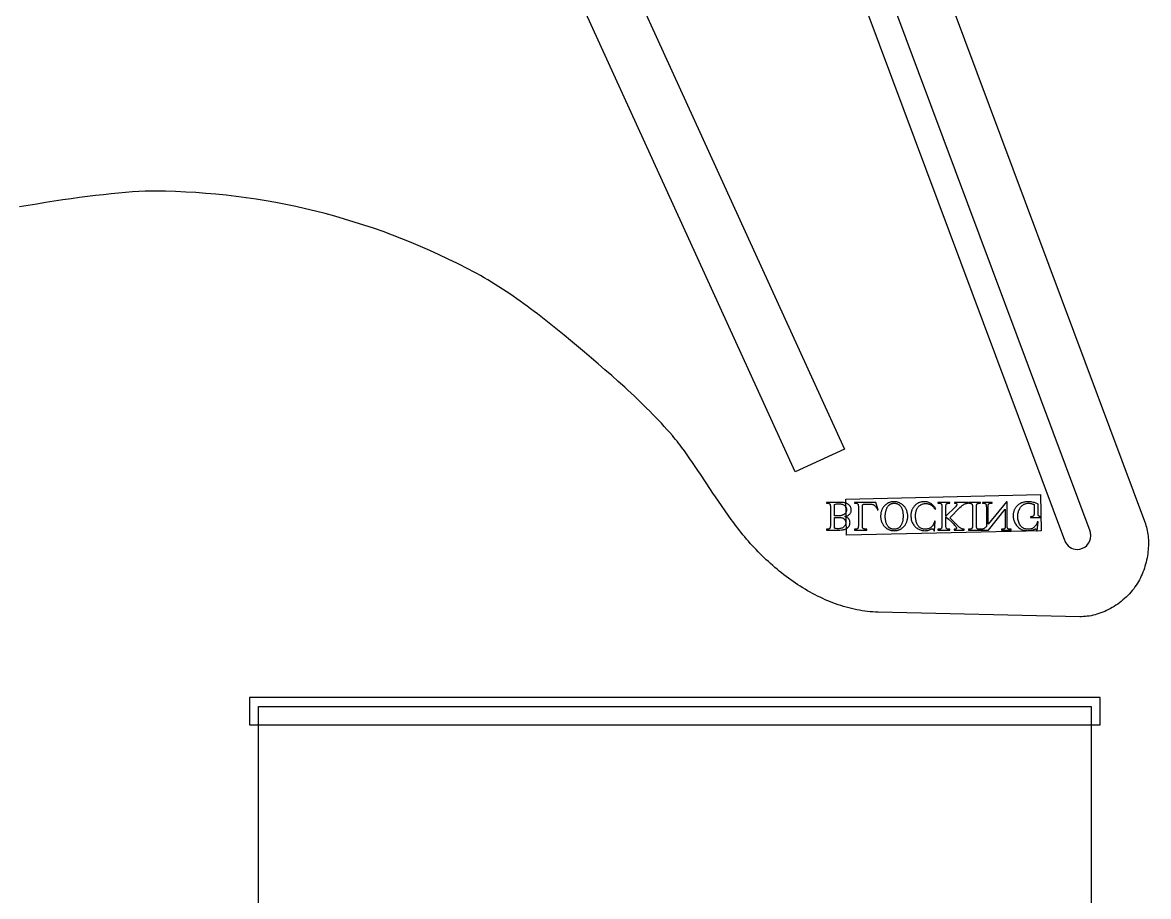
# Model space of a CAD drawing. Extents: x 3 to 160, y -23 to 46.
# Drawn here: x 144.12 to 159.67, y 20.63 to 32.7 of the extents above; entities that cross this region are included whole.
import ezdxf

# ---------------------------------------------------------------- set-up
doc = ezdxf.new("R2010")
doc.units = 0
doc.layers.add('LAYER_1', color=18, linetype='CONTINUOUS')

msp = doc.modelspace()

# ---------------------------------------------------------------- linework, layer by layer
at = {"layer": 'LAYER_1'}
for points in [[(143.407, 43.059), (151.972, 43.059), (151.973, 43.059), (158.512, 25.554), (158.516, 25.545, 0.307649), (158.69, 25.427, 0.414214), (158.877, 25.614, 0.078151), (158.868, 25.672), (158.867, 25.676), (151.771, 44.672), (151.671, 44.934), (151.628, 45.05, 0.341044), (151.447, 45.19, 0.414214), (151.259, 45.003, 0.045778), (151.262, 44.969), (151.27, 44.934), (151.42, 44.541), (151.833, 43.434), (143.573, 43.434)], [(152.473, 44.934), (159.63, 25.778), (159.637, 25.756), (159.645, 25.733), (159.651, 25.709), (159.656, 25.685), (159.661, 25.661), (159.665, 25.635), (159.668, 25.61), (159.67, 25.584), (159.672, 25.557), (159.673, 25.53), (159.673, 25.503), (159.673, 25.475), (159.671, 25.448), (159.669, 25.42), (159.666, 25.392), (159.663, 25.364), (159.658, 25.336), (159.653, 25.308), (159.647, 25.279), (159.641, 25.251), (159.633, 25.223), (159.625, 25.195), (159.617, 25.168), (159.607, 25.14), (159.597, 25.113), (159.586, 25.086), (159.574, 25.06), (159.562, 25.034), (159.549, 25.008), (159.535, 24.983), (159.52, 24.958), (159.505, 24.934), (159.487, 24.909), (159.469, 24.884), (159.449, 24.859), (159.43, 24.835), (159.409, 24.812), (159.388, 24.79), (159.366, 24.768), (159.344, 24.748), (159.321, 24.728), (159.297, 24.708), (159.273, 24.69), (159.249, 24.672), (159.224, 24.655), (159.199, 24.639), (159.174, 24.623), (159.148, 24.609), (159.122, 24.595), (159.095, 24.582), (159.069, 24.57), (159.042, 24.559), (159.016, 24.549), (158.989, 24.54), (158.962, 24.531), (158.935, 24.523), (158.908, 24.517), (158.881, 24.511), (158.855, 24.506), (158.828, 24.503), (158.802, 24.5), (158.775, 24.498), (158.749, 24.497), (158.723, 24.497), (155.942, 24.559), (155.905, 24.561), (155.867, 24.563), (155.83, 24.566), (155.793, 24.57), (155.755, 24.574), (155.718, 24.58), (155.681, 24.586), (155.644, 24.593), (155.607, 24.6), (155.57, 24.609), (155.534, 24.618), (155.497, 24.628), (155.46, 24.639), (155.424, 24.65), (155.388, 24.662), (155.352, 24.675), (155.316, 24.688), (155.28, 24.702), (155.244, 24.717), (155.209, 24.732), (155.174, 24.748), (155.138, 24.765), (155.104, 24.782), (155.069, 24.8), (155.034, 24.818), (155, 24.837), (154.966, 24.856), (154.932, 24.876), (154.898, 24.897), (154.865, 24.918), (154.832, 24.939), (154.799, 24.961), (154.766, 24.983), (154.733, 25.006), (154.701, 25.029), (154.669, 25.053), (154.638, 25.077), (154.606, 25.102), (154.575, 25.127), (154.544, 25.152), (154.514, 25.177), (154.484, 25.203), (154.454, 25.23), (154.424, 25.257), (154.395, 25.284), (154.366, 25.311), (154.338, 25.338), (154.309, 25.366), (154.282, 25.395), (154.254, 25.423), (154.227, 25.452), (154.2, 25.48), (154.174, 25.51), (154.148, 25.539), (154.122, 25.568), (154.097, 25.598), (154.072, 25.628), (154.048, 25.658), (154.024, 25.688), (154.001, 25.718), (153.977, 25.749), (153.955, 25.779), (153.933, 25.81), (153.911, 25.841), (153.692, 26.153), (153.658, 26.203), (153.624, 26.253), (153.555, 26.357), (153.485, 26.463), (153.45, 26.517), (153.414, 26.571), (153.378, 26.625), (153.341, 26.679), (153.303, 26.733), (153.264, 26.787), (153.224, 26.84), (153.204, 26.867), (153.184, 26.893), (153.163, 26.919), (153.142, 26.945), (153.12, 26.971), (153.098, 26.997), (153.061, 27.04), (153.023, 27.083), (152.985, 27.125), (152.946, 27.168), (152.906, 27.21), (152.866, 27.252), (152.826, 27.294), (152.785, 27.335), (152.743, 27.377), (152.701, 27.418), (152.659, 27.46), (152.616, 27.501), (152.573, 27.542), (152.529, 27.583), (152.485, 27.624), (152.44, 27.664), (152.351, 27.746), (152.26, 27.826), (152.167, 27.907), (152.074, 27.988), (151.98, 28.068), (151.884, 28.148), (151.692, 28.309), (151.602, 28.384), (151.512, 28.458), (151.421, 28.532), (151.328, 28.605), (151.282, 28.641), (151.235, 28.677), (151.188, 28.713), (151.141, 28.748), (151.094, 28.783), (151.046, 28.818), (150.998, 28.853), (150.95, 28.887), (150.901, 28.921), (150.852, 28.955), (150.803, 28.988), (150.753, 29.02), (150.703, 29.053), (150.653, 29.084), (150.602, 29.116), (150.551, 29.147), (150.5, 29.177), (150.448, 29.206), (150.396, 29.236), (150.344, 29.264), (150.291, 29.292), (150.238, 29.319), (150.184, 29.346), (150.13, 29.372, 0.119077), (145.817, 30.372), (145.731, 30.367), (145.641, 30.361), (145.546, 30.353), (145.448, 30.345), (145.346, 30.335), (145.241, 30.323), (145.133, 30.311), (145.023, 30.297), (144.91, 30.283), (144.795, 30.267), (144.679, 30.251), (144.561, 30.233), (144.443, 30.214), (144.323, 30.195), (144.204, 30.175), (144.084, 30.154)], [(152.473, 44.934), (159.63, 25.778), (159.637, 25.756), (159.645, 25.733), (159.651, 25.709), (159.656, 25.685), (159.661, 25.661), (159.665, 25.635), (159.668, 25.61), (159.67, 25.584), (159.672, 25.557), (159.673, 25.53), (159.673, 25.503), (159.673, 25.475), (159.671, 25.448), (159.669, 25.42), (159.666, 25.392), (159.663, 25.364), (159.658, 25.336), (159.653, 25.308), (159.647, 25.279), (159.641, 25.251), (159.633, 25.223), (159.625, 25.195), (159.617, 25.168), (159.607, 25.14), (159.597, 25.113), (159.586, 25.086), (159.574, 25.06), (159.562, 25.034), (159.549, 25.008), (159.535, 24.983), (159.52, 24.958), (159.505, 24.934), (159.487, 24.909), (159.469, 24.884), (159.449, 24.859), (159.43, 24.835), (159.409, 24.812), (159.388, 24.79), (159.366, 24.768), (159.344, 24.748), (159.321, 24.728), (159.297, 24.708), (159.273, 24.69), (159.249, 24.672), (159.224, 24.655), (159.199, 24.639), (159.174, 24.623), (159.148, 24.609), (159.122, 24.595), (159.095, 24.582), (159.069, 24.57), (159.042, 24.559), (159.016, 24.549), (158.989, 24.54), (158.962, 24.531), (158.935, 24.523), (158.908, 24.517), (158.881, 24.511), (158.855, 24.506), (158.828, 24.503), (158.802, 24.5), (158.775, 24.498), (158.749, 24.497), (158.723, 24.497), (155.942, 24.559), (155.905, 24.561), (155.867, 24.563), (155.83, 24.566), (155.793, 24.57), (155.755, 24.574), (155.718, 24.58), (155.681, 24.586), (155.644, 24.593), (155.607, 24.6), (155.57, 24.609), (155.534, 24.618), (155.497, 24.628), (155.46, 24.639), (155.424, 24.65), (155.388, 24.662), (155.352, 24.675), (155.316, 24.688), (155.28, 24.702), (155.244, 24.717), (155.209, 24.732), (155.174, 24.748), (155.138, 24.765), (155.104, 24.782), (155.069, 24.8), (155.034, 24.818), (155, 24.837), (154.966, 24.856), (154.932, 24.876), (154.898, 24.897), (154.865, 24.918), (154.832, 24.939), (154.799, 24.961), (154.766, 24.983), (154.733, 25.006), (154.701, 25.029), (154.669, 25.053), (154.638, 25.077), (154.606, 25.102), (154.575, 25.127), (154.544, 25.152), (154.514, 25.177), (154.484, 25.203), (154.454, 25.23), (154.424, 25.257), (154.395, 25.284), (154.366, 25.311), (154.338, 25.338), (154.309, 25.366), (154.282, 25.395), (154.254, 25.423), (154.227, 25.452), (154.2, 25.48), (154.174, 25.51), (154.148, 25.539), (154.122, 25.568), (154.097, 25.598), (154.072, 25.628), (154.048, 25.658), (154.024, 25.688), (154.001, 25.718), (153.977, 25.749), (153.955, 25.779), (153.933, 25.81), (153.911, 25.841), (153.692, 26.153), (153.658, 26.203), (153.624, 26.253), (153.555, 26.357), (153.485, 26.463), (153.45, 26.517), (153.414, 26.571), (153.378, 26.625), (153.341, 26.679), (153.303, 26.733), (153.264, 26.787), (153.224, 26.84), (153.204, 26.867), (153.184, 26.893), (153.163, 26.919), (153.142, 26.945), (153.12, 26.971), (153.098, 26.997), (153.061, 27.04), (153.023, 27.083), (152.985, 27.125), (152.946, 27.168), (152.906, 27.21), (152.866, 27.252), (152.826, 27.294), (152.785, 27.335), (152.743, 27.377), (152.701, 27.418), (152.659, 27.46), (152.616, 27.501), (152.573, 27.542), (152.529, 27.583), (152.485, 27.624), (152.44, 27.664), (152.351, 27.746), (152.26, 27.826), (152.167, 27.907), (152.074, 27.988), (151.98, 28.068), (151.884, 28.148), (151.692, 28.309), (151.602, 28.384), (151.512, 28.458), (151.421, 28.532), (151.328, 28.605), (151.282, 28.641), (151.235, 28.677), (151.188, 28.713), (151.141, 28.748), (151.094, 28.783), (151.046, 28.818), (150.998, 28.853), (150.95, 28.887), (150.901, 28.921), (150.852, 28.955), (150.803, 28.988), (150.753, 29.02), (150.703, 29.053), (150.653, 29.084), (150.602, 29.116), (150.551, 29.147), (150.5, 29.177), (150.448, 29.206), (150.396, 29.236), (150.344, 29.264), (150.291, 29.292), (150.238, 29.319), (150.184, 29.346), (150.13, 29.372, 0.119077), (145.817, 30.372), (145.731, 30.367), (145.641, 30.361), (145.546, 30.353), (145.448, 30.345), (145.346, 30.335), (145.241, 30.323), (145.133, 30.311), (145.023, 30.297), (144.91, 30.283), (144.795, 30.267), (144.679, 30.251), (144.561, 30.233), (144.443, 30.214), (144.323, 30.195), (144.204, 30.175), (144.084, 30.154)], [(152.473, 44.934), (159.63, 25.778), (159.637, 25.756), (159.645, 25.733), (159.651, 25.709), (159.656, 25.685), (159.661, 25.661), (159.665, 25.635), (159.668, 25.61), (159.67, 25.584), (159.672, 25.557), (159.673, 25.53), (159.673, 25.503), (159.673, 25.475), (159.671, 25.448), (159.669, 25.42), (159.666, 25.392), (159.663, 25.364), (159.658, 25.336), (159.653, 25.308), (159.647, 25.279), (159.641, 25.251), (159.633, 25.223), (159.625, 25.195), (159.617, 25.168), (159.607, 25.14), (159.597, 25.113), (159.586, 25.086), (159.574, 25.06), (159.562, 25.034), (159.549, 25.008), (159.535, 24.983), (159.52, 24.958), (159.505, 24.934), (159.487, 24.909), (159.469, 24.884), (159.449, 24.859), (159.43, 24.835), (159.409, 24.812), (159.388, 24.79), (159.366, 24.768), (159.344, 24.748), (159.321, 24.728), (159.297, 24.708), (159.273, 24.69), (159.249, 24.672), (159.224, 24.655), (159.199, 24.639), (159.174, 24.623), (159.148, 24.609), (159.122, 24.595), (159.095, 24.582), (159.069, 24.57), (159.042, 24.559), (159.016, 24.549), (158.989, 24.54), (158.962, 24.531), (158.935, 24.523), (158.908, 24.517), (158.881, 24.511), (158.855, 24.506), (158.828, 24.503), (158.802, 24.5), (158.775, 24.498), (158.749, 24.497), (158.723, 24.497), (155.942, 24.559), (155.905, 24.561), (155.867, 24.563), (155.83, 24.566), (155.793, 24.57), (155.755, 24.574), (155.718, 24.58), (155.681, 24.586), (155.644, 24.593), (155.607, 24.6), (155.57, 24.609), (155.534, 24.618), (155.497, 24.628), (155.46, 24.639), (155.424, 24.65), (155.388, 24.662), (155.352, 24.675), (155.316, 24.688), (155.28, 24.702), (155.244, 24.717), (155.209, 24.732), (155.174, 24.748), (155.138, 24.765), (155.104, 24.782), (155.069, 24.8), (155.034, 24.818), (155, 24.837), (154.966, 24.856), (154.932, 24.876), (154.898, 24.897), (154.865, 24.918), (154.832, 24.939), (154.799, 24.961), (154.766, 24.983), (154.733, 25.006), (154.701, 25.029), (154.669, 25.053), (154.638, 25.077), (154.606, 25.102), (154.575, 25.127), (154.544, 25.152), (154.514, 25.177), (154.484, 25.203), (154.454, 25.23), (154.424, 25.257), (154.395, 25.284), (154.366, 25.311), (154.338, 25.338), (154.309, 25.366), (154.282, 25.395), (154.254, 25.423), (154.227, 25.452), (154.2, 25.48), (154.174, 25.51), (154.148, 25.539), (154.122, 25.568), (154.097, 25.598), (154.072, 25.628), (154.048, 25.658), (154.024, 25.688), (154.001, 25.718), (153.977, 25.749), (153.955, 25.779), (153.933, 25.81), (153.911, 25.841), (153.692, 26.153), (153.658, 26.203), (153.624, 26.253), (153.555, 26.357), (153.485, 26.463), (153.45, 26.517), (153.414, 26.571), (153.378, 26.625), (153.341, 26.679), (153.303, 26.733), (153.264, 26.787), (153.224, 26.84), (153.204, 26.867), (153.184, 26.893), (153.163, 26.919), (153.142, 26.945), (153.12, 26.971), (153.098, 26.997), (153.061, 27.04), (153.023, 27.083), (152.985, 27.125), (152.946, 27.168), (152.906, 27.21), (152.866, 27.252), (152.826, 27.294), (152.785, 27.335), (152.743, 27.377), (152.701, 27.418), (152.659, 27.46), (152.616, 27.501), (152.573, 27.542), (152.529, 27.583), (152.485, 27.624), (152.44, 27.664), (152.351, 27.746), (152.26, 27.826), (152.167, 27.907), (152.074, 27.988), (151.98, 28.068), (151.884, 28.148), (151.692, 28.309), (151.602, 28.384), (151.512, 28.458), (151.421, 28.532), (151.328, 28.605), (151.282, 28.641), (151.235, 28.677), (151.188, 28.713), (151.141, 28.748), (151.094, 28.783), (151.046, 28.818), (150.998, 28.853), (150.95, 28.887), (150.901, 28.921), (150.852, 28.955), (150.803, 28.988), (150.753, 29.02), (150.703, 29.053), (150.653, 29.084), (150.602, 29.116), (150.551, 29.147), (150.5, 29.177), (150.448, 29.206), (150.396, 29.236), (150.344, 29.264), (150.291, 29.292), (150.238, 29.319), (150.184, 29.346), (150.13, 29.372, 0.119077), (145.817, 30.372), (145.731, 30.367), (145.641, 30.361), (145.546, 30.353), (145.448, 30.345), (145.346, 30.335), (145.241, 30.323), (145.133, 30.311), (145.023, 30.297), (144.91, 30.283), (144.795, 30.267), (144.679, 30.251), (144.561, 30.233), (144.443, 30.214), (144.323, 30.195), (144.204, 30.175), (144.084, 30.154)]]:
    msp.add_lwpolyline(points, format="xyb", dxfattribs=at)
for points in [[(147.736, 41.963), (148.418, 42.274), (155.476, 26.809), (154.794, 26.497)], [(147.736, 41.963), (148.418, 42.274), (155.476, 26.809), (154.794, 26.497)], [(158.192, 25.684), (155.505, 25.622), (155.493, 26.122), (158.181, 26.184)], [(158.192, 25.684), (155.505, 25.622), (155.493, 26.122), (158.181, 26.184)], [(155.482, 25.88), (155.492, 25.883), (155.501, 25.885), (155.509, 25.888), (155.517, 25.891), (155.524, 25.895), (155.531, 25.899), (155.537, 25.903), (155.542, 25.908), (155.548, 25.914), (155.554, 25.921), (155.559, 25.929), (155.563, 25.936), (155.566, 25.944), (155.568, 25.953), (155.569, 25.962), (155.569, 25.971), (155.569, 25.978), (155.568, 25.985), (155.567, 25.992), (155.565, 25.999), (155.562, 26.006), (155.559, 26.012), (155.556, 26.019), (155.551, 26.026), (155.547, 26.032), (155.541, 26.038), (155.536, 26.043), (155.53, 26.048), (155.523, 26.053), (155.517, 26.057), (155.509, 26.06), (155.502, 26.064), (155.493, 26.066), (155.484, 26.069), (155.474, 26.071), (155.462, 26.073), (155.45, 26.074), (155.436, 26.075), (155.421, 26.075), (155.406, 26.076), (155.225, 26.076), (155.225, 26.065), (155.24, 26.065), (155.245, 26.065), (155.251, 26.064), (155.256, 26.063), (155.26, 26.061), (155.264, 26.059), (155.268, 26.057), (155.271, 26.054), (155.274, 26.05), (155.276, 26.047), (155.277, 26.044), (155.278, 26.039), (155.279, 26.035), (155.28, 26.023), (155.28, 26.008), (155.28, 25.761), (155.28, 25.745), (155.279, 25.738), (155.278, 25.732), (155.277, 25.727), (155.276, 25.722), (155.274, 25.719), (155.272, 25.716), (155.269, 25.713), (155.266, 25.711), (155.263, 25.708), (155.259, 25.707), (155.254, 25.705), (155.25, 25.704), (155.245, 25.704), (155.24, 25.704), (155.225, 25.704), (155.225, 25.693), (155.391, 25.693), (155.412, 25.694), (155.432, 25.695), (155.45, 25.697), (155.457, 25.698), (155.465, 25.7), (155.475, 25.703), (155.485, 25.706), (155.494, 25.71), (155.502, 25.714), (155.51, 25.719), (155.517, 25.724), (155.523, 25.73), (155.529, 25.736), (155.535, 25.742), (155.539, 25.749), (155.543, 25.756), (155.546, 25.764), (155.548, 25.771), (155.55, 25.779), (155.551, 25.787), (155.552, 25.795), (155.551, 25.802), (155.55, 25.809), (155.549, 25.816), (155.547, 25.823), (155.545, 25.829), (155.542, 25.835), (155.538, 25.841), (155.534, 25.847), (155.529, 25.852), (155.524, 25.857), (155.519, 25.862), (155.512, 25.867), (155.506, 25.871), (155.498, 25.874), (155.491, 25.878)], [(155.335, 26.048), (155.351, 26.051), (155.367, 26.054), (155.383, 26.055), (155.399, 26.056), (155.412, 26.055), (155.423, 26.054), (155.434, 26.052), (155.444, 26.05), (155.454, 26.047), (155.462, 26.043), (155.47, 26.038), (155.477, 26.033), (155.483, 26.027), (155.489, 26.02), (155.493, 26.014), (155.497, 26.007), (155.5, 26), (155.502, 25.992), (155.503, 25.984), (155.504, 25.976), (155.504, 25.97), (155.503, 25.965), (155.502, 25.959), (155.501, 25.954), (155.499, 25.949), (155.497, 25.943), (155.495, 25.938), (155.492, 25.933), (155.489, 25.928), (155.485, 25.923), (155.481, 25.919), (155.476, 25.915), (155.471, 25.911), (155.465, 25.907), (155.459, 25.904), (155.452, 25.9), (155.445, 25.898), (155.438, 25.895), (155.43, 25.893), (155.422, 25.892), (155.413, 25.89), (155.404, 25.889), (155.394, 25.889), (155.385, 25.889), (155.368, 25.889), (155.355, 25.889), (155.343, 25.89), (155.335, 25.891)], [(155.932, 25.97), (155.941, 25.972), (155.909, 26.076), (155.613, 26.076), (155.613, 26.065), (155.627, 26.065), (155.633, 26.065), (155.638, 26.064), (155.643, 26.063), (155.648, 26.061), (155.652, 26.059), (155.656, 26.056), (155.659, 26.053), (155.662, 26.049), (155.663, 26.047), (155.664, 26.043), (155.665, 26.039), (155.666, 26.034), (155.667, 26.023), (155.668, 26.008), (155.668, 25.761), (155.667, 25.745), (155.666, 25.738), (155.666, 25.732), (155.664, 25.727), (155.663, 25.722), (155.661, 25.719), (155.66, 25.716), (155.657, 25.713), (155.653, 25.711), (155.65, 25.708), (155.646, 25.707), (155.642, 25.705), (155.637, 25.704), (155.632, 25.704), (155.627, 25.704), (155.613, 25.704), (155.613, 25.693), (155.786, 25.693), (155.786, 25.704), (155.772, 25.704), (155.76, 25.705), (155.75, 25.707), (155.746, 25.708), (155.743, 25.709), (155.737, 25.712), (155.733, 25.716), (155.729, 25.72), (155.726, 25.724), (155.725, 25.727), (155.724, 25.73), (155.723, 25.739), (155.722, 25.752), (155.722, 25.767), (155.722, 26.008), (155.722, 26.018), (155.723, 26.027), (155.724, 26.035), (155.726, 26.04), (155.728, 26.043), (155.73, 26.045), (155.733, 26.047), (155.737, 26.049), (155.742, 26.05), (155.751, 26.051), (155.764, 26.051), (155.781, 26.051), (155.809, 26.051), (155.829, 26.051), (155.846, 26.05), (155.853, 26.049), (155.86, 26.048), (155.865, 26.046), (155.87, 26.045), (155.875, 26.043), (155.879, 26.041), (155.883, 26.039), (155.887, 26.036), (155.891, 26.033), (155.895, 26.03), (155.903, 26.022), (155.906, 26.017), (155.91, 26.012), (155.914, 26.007), (155.917, 26.001), (155.925, 25.986)], [(156.165, 25.684), (156.174, 25.685), (156.183, 25.685), (156.192, 25.686), (156.201, 25.688), (156.21, 25.69), (156.218, 25.692), (156.226, 25.695), (156.235, 25.699), (156.243, 25.702), (156.25, 25.706), (156.258, 25.711), (156.266, 25.716), (156.273, 25.722), (156.28, 25.728), (156.287, 25.734), (156.294, 25.741), (156.301, 25.748), (156.307, 25.756), (156.313, 25.763), (156.318, 25.771), (156.323, 25.779), (156.327, 25.787), (156.331, 25.796), (156.335, 25.805), (156.338, 25.813), (156.341, 25.823), (156.343, 25.832), (156.345, 25.842), (156.347, 25.851), (156.348, 25.861), (156.349, 25.872), (156.349, 25.882), (156.349, 25.893), (156.348, 25.903), (156.347, 25.914), (156.345, 25.924), (156.343, 25.934), (156.341, 25.943), (156.338, 25.953), (156.335, 25.962), (156.331, 25.971), (156.327, 25.98), (156.323, 25.988), (156.318, 25.996), (156.312, 26.004), (156.307, 26.012), (156.3, 26.02), (156.294, 26.027), (156.287, 26.034), (156.28, 26.04), (156.272, 26.046), (156.265, 26.052), (156.257, 26.057), (156.249, 26.062), (156.241, 26.066), (156.233, 26.07), (156.225, 26.073), (156.216, 26.076), (156.207, 26.079), (156.198, 26.081), (156.189, 26.082), (156.18, 26.083), (156.17, 26.084), (156.161, 26.084), (156.151, 26.084), (156.141, 26.084), (156.132, 26.082), (156.123, 26.081), (156.114, 26.079), (156.105, 26.077), (156.096, 26.074), (156.088, 26.07), (156.08, 26.067), (156.072, 26.062), (156.064, 26.058), (156.056, 26.053), (156.049, 26.047), (156.042, 26.041), (156.035, 26.035), (156.028, 26.028), (156.021, 26.021), (156.015, 26.014), (156.01, 26.006), (156.004, 25.998), (156, 25.99), (155.995, 25.982), (155.991, 25.973), (155.988, 25.964), (155.984, 25.955), (155.982, 25.945), (155.979, 25.935), (155.978, 25.925), (155.976, 25.915), (155.975, 25.905), (155.974, 25.894), (155.974, 25.883), (155.974, 25.872), (155.975, 25.861), (155.976, 25.85), (155.978, 25.84), (155.98, 25.829), (155.983, 25.819), (155.986, 25.81), (155.99, 25.8), (155.994, 25.791), (155.998, 25.782), (156.003, 25.774), (156.009, 25.765), (156.015, 25.757), (156.022, 25.749), (156.029, 25.742), (156.036, 25.734), (156.043, 25.728), (156.05, 25.723), (156.057, 25.717), (156.064, 25.712), (156.072, 25.708), (156.08, 25.704), (156.087, 25.7), (156.095, 25.697), (156.104, 25.694), (156.112, 25.691), (156.12, 25.689), (156.129, 25.688), (156.138, 25.686), (156.147, 25.685), (156.156, 25.685)], [(156.16, 25.705), (156.153, 25.705), (156.147, 25.706), (156.141, 25.706), (156.135, 25.707), (156.13, 25.709), (156.124, 25.71), (156.119, 25.712), (156.113, 25.715), (156.108, 25.717), (156.104, 25.72), (156.099, 25.723), (156.094, 25.726), (156.09, 25.73), (156.085, 25.734), (156.081, 25.738), (156.077, 25.743), (156.073, 25.749), (156.068, 25.756), (156.064, 25.762), (156.06, 25.77), (156.057, 25.777), (156.054, 25.785), (156.051, 25.793), (156.048, 25.801), (156.046, 25.81), (156.044, 25.82), (156.043, 25.829), (156.041, 25.839), (156.04, 25.849), (156.039, 25.86), (156.039, 25.871), (156.039, 25.882), (156.039, 25.893), (156.039, 25.905), (156.04, 25.915), (156.041, 25.926), (156.043, 25.936), (156.044, 25.946), (156.046, 25.956), (156.049, 25.965), (156.051, 25.974), (156.054, 25.982), (156.058, 25.99), (156.061, 25.998), (156.065, 26.006), (156.069, 26.013), (156.074, 26.02), (156.079, 26.026), (156.083, 26.031), (156.087, 26.035), (156.091, 26.039), (156.095, 26.043), (156.1, 26.046), (156.105, 26.049), (156.109, 26.052), (156.114, 26.055), (156.12, 26.057), (156.125, 26.059), (156.13, 26.061), (156.136, 26.062), (156.142, 26.063), (156.148, 26.064), (156.154, 26.064), (156.16, 26.064), (156.167, 26.064), (156.173, 26.064), (156.18, 26.063), (156.186, 26.062), (156.192, 26.06), (156.198, 26.058), (156.204, 26.056), (156.209, 26.054), (156.215, 26.051), (156.22, 26.048), (156.225, 26.045), (156.23, 26.041), (156.235, 26.037), (156.24, 26.032), (156.245, 26.027), (156.249, 26.022), (156.253, 26.017), (156.257, 26.011), (156.261, 26.005), (156.264, 25.998), (156.268, 25.991), (156.27, 25.984), (156.273, 25.976), (156.275, 25.968), (156.277, 25.96), (156.279, 25.951), (156.281, 25.942), (156.282, 25.932), (156.283, 25.922), (156.284, 25.912), (156.284, 25.89), (156.284, 25.878), (156.284, 25.866), (156.283, 25.855), (156.282, 25.844), (156.28, 25.833), (156.279, 25.823), (156.277, 25.813), (156.274, 25.804), (156.272, 25.795), (156.269, 25.787), (156.266, 25.778), (156.262, 25.771), (156.259, 25.763), (156.255, 25.756), (156.25, 25.75), (156.246, 25.743), (156.242, 25.739), (156.237, 25.734), (156.233, 25.73), (156.229, 25.727), (156.224, 25.723), (156.219, 25.72), (156.214, 25.717), (156.209, 25.715), (156.203, 25.712), (156.197, 25.71), (156.192, 25.709), (156.186, 25.707), (156.179, 25.706), (156.173, 25.706), (156.167, 25.705)], [(156.719, 25.684), (156.728, 25.814), (156.719, 25.814), (156.714, 25.8), (156.709, 25.787), (156.704, 25.775), (156.698, 25.764), (156.691, 25.754), (156.684, 25.745), (156.677, 25.737), (156.669, 25.73), (156.661, 25.724), (156.652, 25.719), (156.643, 25.715), (156.633, 25.711), (156.623, 25.708), (156.613, 25.706), (156.602, 25.705), (156.591, 25.705), (156.582, 25.705), (156.572, 25.706), (156.564, 25.707), (156.555, 25.71), (156.546, 25.712), (156.538, 25.716), (156.53, 25.72), (156.522, 25.724), (156.515, 25.729), (156.508, 25.735), (156.501, 25.742), (156.495, 25.749), (156.489, 25.757), (156.483, 25.766), (156.478, 25.775), (156.474, 25.786), (156.47, 25.797), (156.466, 25.808), (156.463, 25.82), (156.461, 25.833), (156.459, 25.847), (156.457, 25.861), (156.457, 25.875), (156.456, 25.891), (156.456, 25.904), (156.457, 25.916), (156.459, 25.928), (156.46, 25.939), (156.463, 25.95), (156.466, 25.961), (156.469, 25.971), (156.473, 25.981), (156.477, 25.99), (156.482, 25.999), (156.488, 26.007), (156.494, 26.015), (156.5, 26.022), (156.507, 26.028), (156.515, 26.034), (156.523, 26.039), (156.531, 26.044), (156.54, 26.048), (156.549, 26.052), (156.559, 26.054), (156.568, 26.057), (156.578, 26.058), (156.589, 26.059), (156.599, 26.06), (156.608, 26.059), (156.617, 26.059), (156.626, 26.057), (156.634, 26.056), (156.642, 26.053), (156.65, 26.051), (156.658, 26.047), (156.665, 26.044), (156.672, 26.039), (156.68, 26.034), (156.687, 26.027), (156.695, 26.02), (156.703, 26.011), (156.711, 26.002), (156.719, 25.992), (156.728, 25.98), (156.736, 25.986), (156.729, 25.998), (156.721, 26.01), (156.713, 26.02), (156.705, 26.03), (156.697, 26.039), (156.688, 26.047), (156.679, 26.054), (156.669, 26.061), (156.659, 26.066), (156.649, 26.071), (156.638, 26.075), (156.627, 26.078), (156.616, 26.081), (156.604, 26.083), (156.591, 26.084), (156.578, 26.084), (156.566, 26.084), (156.555, 26.083), (156.544, 26.082), (156.533, 26.08), (156.523, 26.078), (156.513, 26.074), (156.503, 26.071), (156.494, 26.067), (156.485, 26.062), (156.476, 26.057), (156.468, 26.051), (156.46, 26.045), (156.452, 26.038), (156.445, 26.03), (156.438, 26.022), (156.431, 26.014), (156.426, 26.007), (156.422, 26), (156.418, 25.994), (156.414, 25.986), (156.41, 25.979), (156.407, 25.972), (156.404, 25.964), (156.402, 25.957), (156.399, 25.949), (156.397, 25.941), (156.396, 25.933), (156.394, 25.925), (156.393, 25.916), (156.393, 25.908), (156.392, 25.899), (156.392, 25.89), (156.392, 25.876), (156.394, 25.862), (156.396, 25.849), (156.398, 25.835), (156.402, 25.822), (156.406, 25.81), (156.412, 25.797), (156.418, 25.785), (156.424, 25.773), (156.432, 25.762), (156.44, 25.752), (156.448, 25.743), (156.457, 25.734), (156.467, 25.725), (156.477, 25.718), (156.488, 25.711), (156.5, 25.705), (156.511, 25.699), (156.523, 25.695), (156.535, 25.691), (156.548, 25.688), (156.56, 25.686), (156.573, 25.685), (156.587, 25.684), (156.597, 25.685), (156.607, 25.686), (156.617, 25.687), (156.628, 25.689), (156.638, 25.692), (156.648, 25.696), (156.658, 25.7), (156.668, 25.705), (156.674, 25.707), (156.679, 25.709), (156.682, 25.711), (156.685, 25.711), (156.689, 25.711), (156.692, 25.71), (156.696, 25.708), (156.699, 25.706), (156.702, 25.701), (156.705, 25.696), (156.707, 25.691), (156.709, 25.684)], [(156.929, 25.864), (157.07, 26.004), (157.087, 26.02), (157.095, 26.027), (157.102, 26.033), (157.109, 26.038), (157.116, 26.043), (157.123, 26.047), (157.129, 26.051), (157.135, 26.054), (157.142, 26.057), (157.148, 26.059), (157.154, 26.061), (157.16, 26.062), (157.166, 26.064), (157.172, 26.065), (157.178, 26.065), (157.178, 26.076), (156.996, 26.076), (156.996, 26.065), (157.004, 26.065), (157.01, 26.064), (157.016, 26.062), (157.02, 26.06), (157.023, 26.057), (157.025, 26.054), (157.027, 26.051), (157.027, 26.047), (157.027, 26.044), (157.027, 26.041), (157.026, 26.038), (157.024, 26.035), (157.022, 26.032), (157.019, 26.028), (157.007, 26.015), (156.875, 25.885), (156.875, 26.008), (156.875, 26.021), (156.876, 26.032), (156.877, 26.04), (156.879, 26.046), (156.88, 26.05), (156.883, 26.053), (156.886, 26.056), (156.89, 26.058), (156.897, 26.061), (156.903, 26.064), (156.909, 26.065), (156.916, 26.065), (156.929, 26.065), (156.929, 26.076), (156.766, 26.076), (156.766, 26.065), (156.78, 26.065), (156.785, 26.065), (156.791, 26.064), (156.795, 26.063), (156.8, 26.062), (156.804, 26.06), (156.808, 26.057), (156.811, 26.055), (156.814, 26.051), (156.816, 26.049), (156.817, 26.045), (156.818, 26.041), (156.819, 26.036), (156.82, 26.024), (156.821, 26.008), (156.821, 25.761), (156.82, 25.748), (156.82, 25.737), (156.819, 25.728), (156.817, 25.722), (156.815, 25.719), (156.813, 25.716), (156.809, 25.713), (156.805, 25.71), (156.799, 25.707), (156.793, 25.705), (156.786, 25.704), (156.78, 25.704), (156.766, 25.704), (156.766, 25.693), (156.929, 25.693), (156.929, 25.704), (156.916, 25.704), (156.909, 25.704), (156.903, 25.705), (156.897, 25.707), (156.89, 25.71), (156.886, 25.713), (156.883, 25.716), (156.88, 25.719), (156.878, 25.724), (156.877, 25.729), (156.876, 25.737), (156.875, 25.748), (156.875, 25.761), (156.875, 25.878), (156.913, 25.842), (156.951, 25.807), (156.967, 25.792), (156.981, 25.778), (156.992, 25.766), (157.002, 25.756), (157.009, 25.747), (157.015, 25.74), (157.018, 25.734), (157.02, 25.729), (157.022, 25.724), (157.022, 25.72), (157.022, 25.717), (157.021, 25.714), (157.019, 25.711), (157.016, 25.709), (157.013, 25.706), (157.008, 25.705), (157.003, 25.704), (156.996, 25.704), (156.988, 25.704), (156.988, 25.693), (157.128, 25.693), (157.128, 25.704), (157.122, 25.704), (157.116, 25.705), (157.111, 25.706), (157.106, 25.707), (157.1, 25.709), (157.094, 25.712), (157.088, 25.715), (157.081, 25.719), (157.073, 25.724), (157.064, 25.731), (157.055, 25.738), (157.045, 25.748), (157.027, 25.765), (156.987, 25.805)], [(157.352, 26.065), (157.352, 26.076), (157.188, 26.076), (157.188, 26.065), (157.202, 26.065), (157.207, 26.065), (157.213, 26.064), (157.217, 26.063), (157.222, 26.062), (157.226, 26.06), (157.23, 26.057), (157.233, 26.055), (157.236, 26.051), (157.238, 26.049), (157.239, 26.045), (157.24, 26.041), (157.241, 26.036), (157.242, 26.024), (157.243, 26.008), (157.243, 25.761), (157.242, 25.748), (157.242, 25.737), (157.241, 25.728), (157.239, 25.722), (157.237, 25.719), (157.235, 25.716), (157.231, 25.713), (157.227, 25.71), (157.221, 25.707), (157.215, 25.705), (157.208, 25.704), (157.202, 25.704), (157.188, 25.704), (157.188, 25.693), (157.352, 25.693), (157.352, 25.704), (157.338, 25.704), (157.332, 25.704), (157.327, 25.704), (157.322, 25.706), (157.318, 25.707), (157.314, 25.709), (157.31, 25.711), (157.307, 25.714), (157.304, 25.717), (157.302, 25.72), (157.301, 25.724), (157.3, 25.728), (157.299, 25.733), (157.298, 25.739), (157.297, 25.745), (157.297, 25.761), (157.297, 26.008), (157.297, 26.021), (157.298, 26.032), (157.299, 26.04), (157.301, 26.046), (157.302, 26.05), (157.305, 26.053), (157.308, 26.056), (157.312, 26.058), (157.319, 26.061), (157.325, 26.064), (157.331, 26.065), (157.338, 26.065)], [(157.358, 25.693), (157.462, 25.693), (157.696, 25.98), (157.696, 25.759), (157.696, 25.743), (157.695, 25.737), (157.694, 25.731), (157.693, 25.726), (157.692, 25.721), (157.69, 25.718), (157.688, 25.715), (157.685, 25.713), (157.682, 25.71), (157.679, 25.708), (157.675, 25.707), (157.67, 25.705), (157.666, 25.704), (157.661, 25.704), (157.655, 25.704), (157.642, 25.704), (157.642, 25.693), (157.775, 25.693), (157.775, 25.704), (157.761, 25.704), (157.756, 25.704), (157.75, 25.704), (157.745, 25.706), (157.741, 25.707), (157.737, 25.709), (157.733, 25.712), (157.73, 25.715), (157.727, 25.718), (157.726, 25.721), (157.724, 25.724), (157.723, 25.728), (157.722, 25.733), (157.721, 25.745), (157.721, 25.759), (157.721, 26.082), (157.711, 26.082), (157.458, 25.774), (157.458, 26.009), (157.459, 26.025), (157.46, 26.032), (157.46, 26.038), (157.461, 26.043), (157.463, 26.047), (157.464, 26.051), (157.466, 26.053), (157.469, 26.056), (157.472, 26.059), (157.476, 26.061), (157.48, 26.062), (157.484, 26.064), (157.489, 26.064), (157.494, 26.065), (157.499, 26.065), (157.513, 26.065), (157.513, 26.076), (157.38, 26.076), (157.38, 26.065), (157.393, 26.065), (157.399, 26.065), (157.404, 26.064), (157.409, 26.063), (157.414, 26.062), (157.418, 26.059), (157.421, 26.057), (157.425, 26.054), (157.427, 26.051), (157.429, 26.048), (157.43, 26.045), (157.431, 26.041), (157.432, 26.036), (157.433, 26.024), (157.434, 26.009), (157.434, 25.743), (157.426, 25.734), (157.419, 25.727), (157.413, 25.722), (157.408, 25.718), (157.404, 25.715), (157.398, 25.712), (157.391, 25.709), (157.383, 25.706), (157.379, 25.705), (157.373, 25.704), (157.366, 25.704), (157.358, 25.704)], [(158.138, 25.684), (158.148, 25.805), (158.138, 25.805), (158.134, 25.794), (158.13, 25.784), (158.125, 25.774), (158.121, 25.766), (158.116, 25.757), (158.11, 25.75), (158.105, 25.743), (158.099, 25.737), (158.09, 25.729), (158.081, 25.723), (158.071, 25.717), (158.06, 25.712), (158.049, 25.709), (158.037, 25.706), (158.024, 25.705), (158.011, 25.704), (158.002, 25.704), (157.994, 25.705), (157.985, 25.706), (157.977, 25.708), (157.969, 25.71), (157.962, 25.712), (157.954, 25.715), (157.947, 25.719), (157.94, 25.722), (157.934, 25.727), (157.927, 25.731), (157.921, 25.737), (157.916, 25.742), (157.91, 25.748), (157.905, 25.755), (157.9, 25.762), (157.893, 25.774), (157.886, 25.788), (157.881, 25.801), (157.876, 25.815), (157.873, 25.83), (157.87, 25.846), (157.869, 25.862), (157.868, 25.878), (157.869, 25.892), (157.87, 25.905), (157.871, 25.918), (157.874, 25.931), (157.877, 25.943), (157.88, 25.955), (157.885, 25.967), (157.89, 25.978), (157.895, 25.989), (157.901, 25.999), (157.907, 26.009), (157.914, 26.017), (157.921, 26.025), (157.929, 26.032), (157.937, 26.039), (157.945, 26.044), (157.954, 26.049), (157.962, 26.053), (157.971, 26.057), (157.98, 26.06), (157.989, 26.062), (157.997, 26.064), (158.006, 26.065), (158.015, 26.065), (158.026, 26.065), (158.036, 26.064), (158.046, 26.062), (158.056, 26.06), (158.066, 26.057), (158.076, 26.053), (158.085, 26.049), (158.094, 26.044), (158.094, 25.933), (158.094, 25.92), (158.093, 25.91), (158.092, 25.902), (158.091, 25.898), (158.09, 25.896), (158.087, 25.892), (158.084, 25.888), (158.081, 25.885), (158.076, 25.882), (158.071, 25.88), (158.064, 25.879), (158.055, 25.878), (158.044, 25.878), (158.044, 25.867), (158.192, 25.867), (158.192, 25.878), (158.185, 25.878), (158.18, 25.878), (158.175, 25.879), (158.171, 25.88), (158.167, 25.881), (158.163, 25.883), (158.16, 25.886), (158.157, 25.889), (158.155, 25.892), (158.154, 25.895), (158.152, 25.899), (158.151, 25.908), (158.15, 25.919), (158.149, 25.933), (158.149, 26.051), (158.133, 26.059), (158.117, 26.066), (158.101, 26.072), (158.085, 26.076), (158.069, 26.08), (158.052, 26.082), (158.034, 26.084), (158.015, 26.084), (158.001, 26.084), (157.988, 26.083), (157.975, 26.082), (157.963, 26.08), (157.951, 26.077), (157.939, 26.074), (157.928, 26.071), (157.918, 26.067), (157.907, 26.062), (157.897, 26.057), (157.888, 26.051), (157.879, 26.044), (157.87, 26.037), (157.862, 26.03), (157.854, 26.022), (157.847, 26.013), (157.841, 26.007), (157.837, 26), (157.832, 25.993), (157.828, 25.986), (157.824, 25.978), (157.82, 25.971), (157.817, 25.964), (157.814, 25.956), (157.812, 25.948), (157.81, 25.94), (157.808, 25.932), (157.806, 25.924), (157.805, 25.916), (157.804, 25.907), (157.804, 25.899), (157.803, 25.89), (157.804, 25.878), (157.805, 25.865), (157.807, 25.853), (157.81, 25.841), (157.813, 25.829), (157.817, 25.817), (157.822, 25.805), (157.828, 25.794), (157.835, 25.78), (157.843, 25.768), (157.852, 25.756), (157.862, 25.745), (157.872, 25.735), (157.883, 25.725), (157.895, 25.717), (157.907, 25.709), (157.917, 25.703), (157.929, 25.698), (157.94, 25.694), (157.953, 25.691), (157.965, 25.688), (157.978, 25.686), (157.992, 25.685), (158.006, 25.684), (158.016, 25.685), (158.026, 25.685), (158.035, 25.686), (158.044, 25.688), (158.053, 25.69), (158.065, 25.693), (158.078, 25.697), (158.092, 25.703), (158.106, 25.707), (158.11, 25.708), (158.113, 25.709), (158.116, 25.708), (158.118, 25.707), (158.121, 25.706), (158.123, 25.704), (158.124, 25.701), (158.126, 25.696), (158.127, 25.691), (158.127, 25.684)], [(155.335, 25.865), (155.346, 25.867), (155.358, 25.868), (155.373, 25.869), (155.388, 25.869), (155.407, 25.869), (155.416, 25.868), (155.424, 25.867), (155.431, 25.866), (155.438, 25.864), (155.444, 25.862), (155.45, 25.86), (155.455, 25.858), (155.46, 25.855), (155.464, 25.852), (155.468, 25.849), (155.472, 25.845), (155.476, 25.842), (155.479, 25.837), (155.482, 25.833), (155.484, 25.828), (155.486, 25.824), (155.488, 25.819), (155.49, 25.814), (155.491, 25.809), (155.492, 25.804), (155.492, 25.798), (155.493, 25.793), (155.492, 25.785), (155.491, 25.777), (155.489, 25.769), (155.486, 25.762), (155.482, 25.755), (155.477, 25.748), (155.472, 25.742), (155.465, 25.736), (155.458, 25.73), (155.45, 25.725), (155.441, 25.721), (155.432, 25.718), (155.421, 25.715), (155.41, 25.714), (155.398, 25.712), (155.385, 25.712), (155.372, 25.712), (155.359, 25.714), (155.346, 25.716), (155.335, 25.718)], [(147.258, 23.381), (147.258, 23.006), (159.008, 23.006), (159.008, 23.381)]]:
    msp.add_lwpolyline(points, close=True, dxfattribs=at)
msp.add_lwpolyline([(147.383, 23.256), (158.883, 23.256), (158.883, 5.756), (147.383, 5.756), (147.383, 12.918), (147.391, 12.917), (148.987, 12.917, 0.414214), (149.487, 13.417), (149.487, 15.479, 0.414214), (148.987, 15.979), (147.391, 15.979), (147.383, 15.978)], format="xyb", close=True, dxfattribs=at)

doc.saveas('drawing.dxf')
